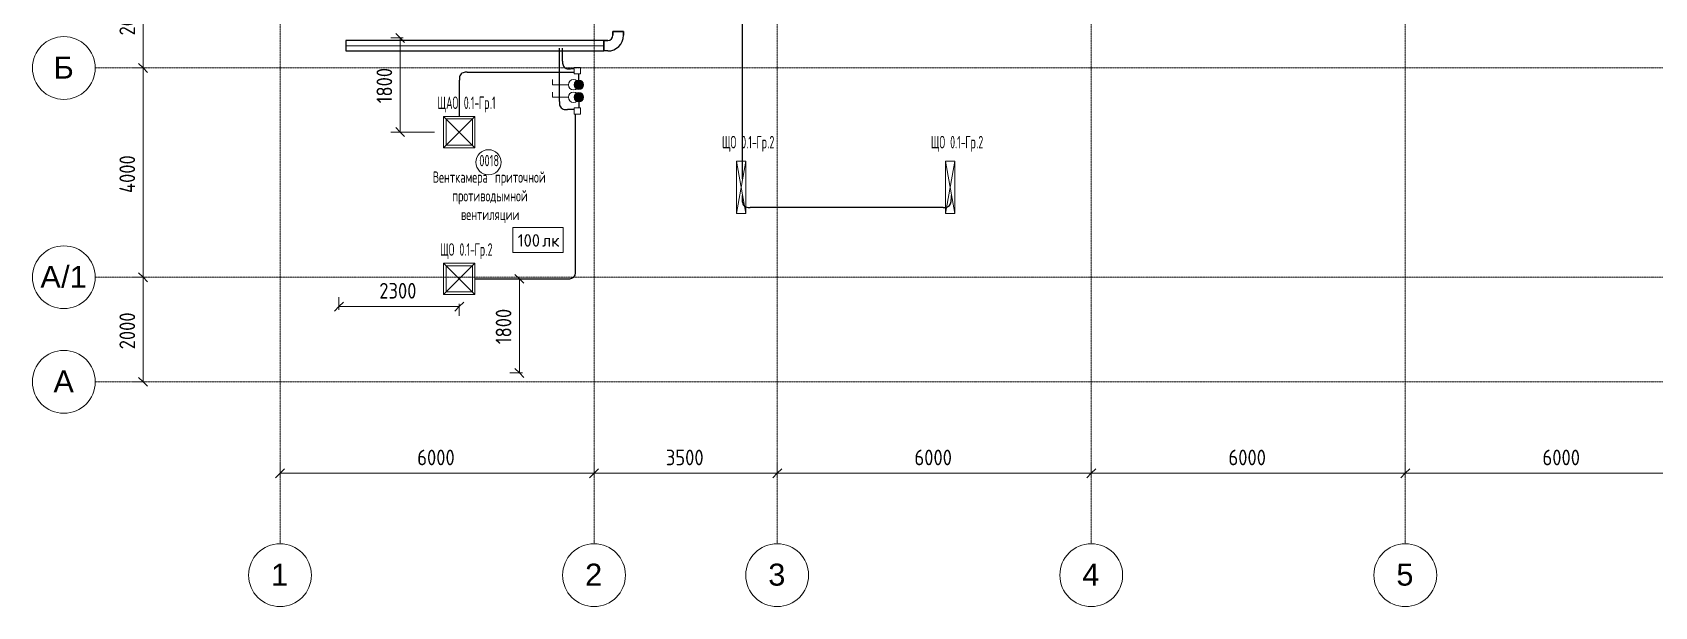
# Model space of a CAD drawing. Header units: millimetres. Extents: x -4730 to 98194, y -4296 to 93388.
# Drawn here: x -4730 to 26263, y -4296 to 6680 of the extents above; entities that cross this region are included whole.
import ezdxf

# ---------------------------------------------------------------- set-up
doc = ezdxf.new("R2010")
doc.units = ezdxf.units.MM
doc.linetypes.add('Линия сетки', pattern=[22.225, 12.7, -3.175, 3.175, -3.175])
for name, color, linetype, lineweight, true_color in [('Кабельные лотки', 5, 'Continuous', 25, 0x0000ff), ('Короба', 7, 'Continuous', 25, 0x008000), ('Опуск', 7, 'Continuous', 18, 0x007f00), ('Соединительные детали кабельных лотков', 5, 'Continuous', 25, 0x0000ff), ('Соединительные детали коробов', 7, 'Continuous', 25, 0x008000), ('Типовые аннотации', 5, 'Continuous', 18, 0x0000ff)]:
    doc.layers.add(name, color=color, linetype=linetype, lineweight=lineweight, true_color=true_color)
for name, color, linetype, lineweight in [('Марки помещений', 7, 'Continuous', 9), ('Марки силовых электроприборов', 7, 'Continuous', 9), ('Осевая линия', 7, 'Continuous', 18), ('Оси', 7, 'Continuous', 9), ('Размеры', 7, 'Continuous', 9), ('Размеры-120', 7, 'Continuous', 9)]:
    doc.layers.add(name, color=color, linetype=linetype, lineweight=lineweight)
doc.styles.add('Arial_1', font='arial.ttf', dxfattribs={"height": 420})
doc.styles.add('GOST Common', font='GOST_Common.ttf', dxfattribs={"width": 0.6, "height": 240})
doc.styles.add('GOST Common_1', font='GOST_Common.ttf', dxfattribs={"height": 240})
doc.styles.add('GOST Common_2', font='GOST_Common.ttf', dxfattribs={"width": 0.9, "height": 300})
doc.styles.add('GOST Common_4', font='GOST_Common.ttf', dxfattribs={"width": 0.7, "height": 216})
doc.dimstyles.new('ADSK_Проверочный', dxfattribs={"dimscale": 304.8, "dimtxt": 301.714499, "dimasz": 0.556693, "dimexe": 0.590551, "dimexo": 0.590551, "dimgap": 0.19685, "dimtad": 1, "dimdec": 3, "dimrnd": 0.001, "dimdsep": 46, "dimtxsty": 'GOST Common_2', "dimblk1": 'OBLIQUE', "dimblk2": 'OBLIQUE', "dimsah": 1, "dimcen": 0.09, "dimazin": 0, "dimtfac": 1, "dimtdec": 4, "dimtix": 1, "dimtmove": 0, "dimatfit": 3, "dimfxl": 1, "dimtvp": 1, "dimtolj": 1, "dimtzin": 0, "dimarcsym": 2})

# ---------------------------------------------------------------- blocks, each defined once
blk = doc.blocks.new('M_Короб_ отвод - Плоский торец - ПВХ - Стандартная-2386742-Подвал')
at = {"layer": 'Соединительные детали коробов'}
for p, q in [((2894, 82640), (2856, 82640)), ((3006, 82640), (2894, 82640)), ((3006, 82640), (3006, 82640))]:
    blk.add_line(p, q, dxfattribs=at)
blk = doc.blocks.new('M_Короб_ отвод - Плоский торец - ПВХ - Стандартная-V1-Подвал')
at = {"layer": 'Соединительные детали коробов'}
for p, q in [((0, 111.95), (0, 150.05)), ((-150.05, 0), (-111.95, 0))]:
    blk.add_line(p, q, dxfattribs=at)
blk.add_arc((-111.95, 111.95), 111.95, 270, 0, dxfattribs=at)
blk = doc.blocks.new('M_Короб_ отвод - Плоский торец - ПВХ - Стандартная-2448586-Подвал')
at = {"layer": 'Соединительные детали коробов'}
for p, q in [((0, 112), (0, 150)), ((-150, 0), (-112, 0))]:
    blk.add_line(p, q, dxfattribs=at)
blk.add_arc((-112, 112), 112, 270, 0.0392, dxfattribs=at)
blk = doc.blocks.new('M_Горизонтальный изгиб-колено для канального - Стандартная-2451758-Подвал')
at = {"layer": 'Соединительные детали кабельных лотков'}
for p, q in [((-275, 100), (-275, 100)), ((-275, 100), (-275, -100)), ((-275, -100), (-275, 100)), ((-275, 100), (-200, 100)), ((-200, 100), (-275, 100)), ((-100, 200), (-100, 275)), ((100, 275), (-100, 275)), ((-100, 275), (100, 275)), ((-100, 275), (-100, 275)), ((-100, 275), (-100, 200)), ((100, 200), (100, 275)), ((100, 275), (100, 275)), ((100, 275), (100, 200)), ((-275, -100), (-275, -100)), ((-200, -100), (-275, -100)), ((-200, -100), (-275, -100))]:
    blk.add_line(p, q, dxfattribs=at)
for radius, end in [(100, 360), (300, 360), (100, 0), (300, 0)]:
    blk.add_arc((-200, 200), radius, 270, end, dxfattribs=at)
blk = doc.blocks.new('Ось сетки - Заголовок сетки - Окружность 5 мм-1145995-Подвал')
at = {"layer": 'Оси'}
blk.add_circle((0, 0), 5, dxfattribs=at)
blk = doc.blocks.new('DIMBLOCK1-Подвал')
at = {"layer": 'Размеры-120'}
for p, q in [((0, -1748), (-85, -1833)), ((0, -1808), (0, -1568)), ((0, -1748), (85, -1664)), ((0, -1748), (6000, -1748)), ((0, -1748), (0, -1808)), ((6000, -1748), (5915, -1833)), ((6000, -1808), (6000, -1568)), ((6000, -1748), (6085, -1664)), ((6000, -1748), (6000, -1808))]:
    blk.add_line(p, q, dxfattribs=at)
at = {"layer": 'Размеры-120', "color": 0, "insert": (2622, -1296), "char_height": 300, "width": 908.21, "attachment_point": 1, "line_spacing_factor": 1.022761, "style": 'GOST Common_2'}
blk.add_mtext('6000', dxfattribs=at)
blk = doc.blocks.new('_Oblique')
at = {"color": 0, "linetype": 'ByBlock', "lineweight": -2}
blk.add_line((-0.5, -0.5), (0.5, 0.5), dxfattribs=at)
blk = doc.blocks.new('DIMBLOCK2-Подвал')
at = {"layer": 'Размеры-120'}
for p, q in [((6000, -1748), (5915, -1833)), ((6000, -1808), (6000, -1568)), ((6000, -1748), (6085, -1664)), ((6000, -1748), (9500, -1748)), ((6000, -1748), (6000, -1808)), ((9500, -1748), (9415, -1833)), ((9500, -1808), (9500, -1568)), ((9500, -1748), (9585, -1664)), ((9500, -1748), (9500, -1808))]:
    blk.add_line(p, q, dxfattribs=at)
at = {"layer": 'Размеры-120', "color": 0, "insert": (7372, -1296), "char_height": 300, "width": 908.21, "attachment_point": 1, "line_spacing_factor": 1.022761, "style": 'GOST Common_2'}
blk.add_mtext('3500', dxfattribs=at)
blk = doc.blocks.new('DIMBLOCK3-Подвал')
at = {"layer": 'Размеры-120'}
for p, q in [((9500, -1748), (9415, -1833)), ((9500, -1808), (9500, -1568)), ((9500, -1748), (9585, -1664)), ((9500, -1748), (15500, -1748)), ((9500, -1748), (9500, -1808)), ((15500, -1748), (15415, -1833)), ((15500, -1808), (15500, -1568)), ((15500, -1748), (15585, -1664)), ((15500, -1748), (15500, -1808))]:
    blk.add_line(p, q, dxfattribs=at)
at = {"layer": 'Размеры-120', "color": 0, "insert": (12122, -1296), "char_height": 300, "width": 908.21, "attachment_point": 1, "line_spacing_factor": 1.022761, "style": 'GOST Common_2'}
blk.add_mtext('6000', dxfattribs=at)
blk = doc.blocks.new('DIMBLOCK4-Подвал')
at = {"layer": 'Размеры-120'}
for p, q in [((15500, -1748), (15415, -1833)), ((15500, -1808), (15500, -1568)), ((15500, -1748), (15585, -1664)), ((15500, -1748), (21500, -1748)), ((15500, -1748), (15500, -1808)), ((21500, -1748), (21415, -1833)), ((21500, -1808), (21500, -1568)), ((21500, -1748), (21585, -1664)), ((21500, -1748), (21500, -1808))]:
    blk.add_line(p, q, dxfattribs=at)
at = {"layer": 'Размеры-120', "color": 0, "insert": (18122, -1296), "char_height": 300, "width": 908.21, "attachment_point": 1, "line_spacing_factor": 1.022761, "style": 'GOST Common_2'}
blk.add_mtext('6000', dxfattribs=at)
blk = doc.blocks.new('DIMBLOCK5-Подвал')
at = {"layer": 'Размеры-120'}
for p, q in [((21500, -1748), (21415, -1833)), ((21500, -1808), (21500, -1568)), ((21500, -1748), (21585, -1664)), ((21500, -1748), (27500, -1748)), ((21500, -1748), (21500, -1808)), ((27500, -1748), (27415, -1833)), ((27500, -1808), (27500, -1568)), ((27500, -1748), (27585, -1664)), ((27500, -1748), (27500, -1808))]:
    blk.add_line(p, q, dxfattribs=at)
at = {"layer": 'Размеры-120', "color": 0, "insert": (24122, -1296), "char_height": 300, "width": 908.21, "attachment_point": 1, "line_spacing_factor": 1.022761, "style": 'GOST Common_2'}
blk.add_mtext('6000', dxfattribs=at)
blk = doc.blocks.new('DIMBLOCK21-Подвал')
at = {"layer": 'Размеры-120'}
for p, q in [((-2556, 2000), (-2796, 2000)), ((-2616, 2000), (-2701, 2085)), ((-2616, 0), (-2616, 2000)), ((-2616, 2000), (-2531, 1915)), ((-2616, 2000), (-2556, 2000)), ((-2556, 0), (-2796, 0)), ((-2616, 0), (-2701, 85)), ((-2616, 0), (-2531, -85)), ((-2616, 0), (-2556, 0))]:
    blk.add_line(p, q, dxfattribs=at)
at = {"layer": 'Размеры-120', "color": 0, "insert": (-3068, 622), "char_height": 300, "width": 908.21, "attachment_point": 1, "rotation": 90, "line_spacing_factor": 1.022761, "style": 'GOST Common_2'}
blk.add_mtext('2000', dxfattribs=at)
blk = doc.blocks.new('DIMBLOCK22-Подвал')
at = {"layer": 'Размеры-120'}
for p, q in [((-2556, 6000), (-2796, 6000)), ((-2616, 6000), (-2701, 6085)), ((-2616, 2000), (-2616, 6000)), ((-2616, 6000), (-2531, 5915)), ((-2616, 6000), (-2556, 6000)), ((-2556, 2000), (-2796, 2000)), ((-2616, 2000), (-2701, 2085)), ((-2616, 2000), (-2531, 1915)), ((-2616, 2000), (-2556, 2000))]:
    blk.add_line(p, q, dxfattribs=at)
at = {"layer": 'Размеры-120', "color": 0, "insert": (-3068, 3609), "char_height": 300, "width": 938.89, "attachment_point": 1, "rotation": 90, "line_spacing_factor": 1.022761, "style": 'GOST Common_2'}
blk.add_mtext('4000', dxfattribs=at)
blk = doc.blocks.new('DIMBLOCK23-Подвал')
at = {"layer": 'Размеры-120'}
for p, q in [((-2616, 8000), (-2701, 8085)), ((-2556, 8000), (-2796, 8000)), ((-2616, 6000), (-2616, 8000)), ((-2616, 8000), (-2531, 7915)), ((-2616, 8000), (-2556, 8000)), ((-2556, 6000), (-2796, 6000)), ((-2616, 6000), (-2701, 6085)), ((-2616, 6000), (-2531, 5915)), ((-2616, 6000), (-2556, 6000))]:
    blk.add_line(p, q, dxfattribs=at)
at = {"layer": 'Размеры-120', "color": 0, "insert": (-3068, 6622), "char_height": 300, "width": 908.21, "attachment_point": 1, "rotation": 90, "line_spacing_factor": 1.022761, "style": 'GOST Common_2'}
blk.add_mtext('2000', dxfattribs=at)
blk = doc.blocks.new('DIMBLOCK59-Подвал')
at = {"layer": 'Размеры-120'}
for p, q in [((3905, 1970), (4753, 1970)), ((4573, 1970), (3905, 1970)), ((4573, 1970), (4488, 2055)), ((4573, 170), (4573, 1970)), ((4573, 1970), (4658, 1885)), ((4633, 170), (4393, 170)), ((4573, 170), (4488, 255)), ((4573, 170), (4658, 85)), ((4573, 170), (4633, 170))]:
    blk.add_line(p, q, dxfattribs=at)
at = {"layer": 'Размеры-120', "color": 0, "insert": (4121, 720), "char_height": 300, "width": 840.71, "attachment_point": 1, "rotation": 90, "line_spacing_factor": 1.022761, "style": 'GOST Common_2'}
blk.add_mtext('1800', dxfattribs=at)
blk = doc.blocks.new('DIMBLOCK60-Подвал')
at = {"layer": 'Размеры-120'}
for p, q in [((2356, 6575), (2116, 6575)), ((2296, 6575), (2211, 6660)), ((2296, 4775), (2296, 6575)), ((2296, 6575), (2381, 6490)), ((2296, 6575), (2356, 6575)), ((2950, 4775), (2116, 4775)), ((2296, 4775), (2211, 4860)), ((2296, 4775), (2381, 4690)), ((2296, 4775), (2950, 4775))]:
    blk.add_line(p, q, dxfattribs=at)
at = {"layer": 'Размеры-120', "color": 0, "insert": (1844, 5325), "char_height": 300, "width": 840.71, "attachment_point": 1, "rotation": 90, "line_spacing_factor": 1.022761, "style": 'GOST Common_2'}
blk.add_mtext('1800', dxfattribs=at)
blk = doc.blocks.new('DIMBLOCK61-Подвал')
at = {"layer": 'Размеры-120'}
for p, q in [((1125, 1379), (1125, 1619)), ((1125, 1439), (1040, 1354)), ((1125, 1439), (1210, 1524)), ((1125, 1439), (3425, 1439)), ((1125, 1439), (1125, 1379)), ((3425, 1439), (3340, 1354)), ((3425, 1439), (3510, 1524)), ((3425, 1492), (3425, 1259)), ((3425, 1439), (3425, 1492))]:
    blk.add_line(p, q, dxfattribs=at)
at = {"layer": 'Размеры-120', "color": 0, "insert": (1897, 1891), "char_height": 300, "width": 908.21, "attachment_point": 1, "line_spacing_factor": 1.022761, "style": 'GOST Common_2'}
blk.add_mtext('2300', dxfattribs=at)
blk = doc.blocks.new('ADSK_Марка_Помещение - Номер Имя-85223-Подвал')
at = {"layer": 'Марки помещений'}
blk.add_circle((0, 0), 2, dxfattribs=at)
blk = doc.blocks.new('Морка помещения_освещённость_ - Морка помещения_освещённость_-1484368-Подвал')
at = {"layer": 'Марки помещений', "color": 190, "true_color": 0x8000ff}
for p, q in [((-4, 0), (-4, 4)), ((-4, 4), (4, 4)), ((4, 4), (4, 0)), ((4, 0), (-4, 0))]:
    blk.add_line(p, q, dxfattribs=at)

msp = doc.modelspace()

# ---------------------------------------------------------------- hatches: boundary and pattern name
at = {"layer": 'Опуск'}
h = msp.add_hatch(color=256, dxfattribs=at)
edge = h.paths.add_edge_path(flags=0)
edge.add_arc((5710, 5680), 90, 180, 360)
edge.add_arc((5710, 5680), 90, 0, 180)
h = msp.add_hatch(color=256, dxfattribs=at)
edge = h.paths.add_edge_path(flags=0)
edge.add_arc((5710, 5440), 90, 180, 360)
edge.add_arc((5710, 5440), 90, 0, 180)

# ---------------------------------------------------------------- linework, layer by layer
at = {"layer": 'Кабельные лотки'}
for p, q in [((1260.9005, 6525), (1260.9005, 6325)), ((6185.9005, 6525), (1260.9005, 6525)), ((6185.9005, 6525), (6185.9005, 6325)), ((1260.9005, 6325), (6185.9005, 6325))]:
    msp.add_line(p, q, dxfattribs=at)
at = {"layer": 'Короба'}
for p, q in [((8831.4837, 11673.2674), (8831.4837, 3881.9817)), ((5340, 5356.8915), (5340, 6381.8415)), ((5398.5, 6131.8915), (5398.5, 6381.8415)), ((3577.314, 5918.8415), (5618.5, 5918.8415)), ((5618.5, 5981.8415), (5548.55, 5981.8415)), ((5710, 5830.05), (5710, 5890.3415)), ((3427.264, 5072.5), (3427.264, 5768.7915)), ((5710, 5289.95), (5710, 5235.3415)), ((5618.5, 5206.8415), (5490.05, 5206.8415)), ((5647, 2120.05), (5647, 5115.3415)), ((8831.4837, 3561.9817), (8831.4837, 3485.8582)), ((12822.581, 3561.9817), (12822.581, 3485.7817)), ((12672.531, 3335.7317), (8981.6102, 3335.8343)), ((3724.764, 1970), (5496.95, 1970))]:
    msp.add_line(p, q, dxfattribs=at)
at = {"layer": 'Опуск'}
for centre, start, end in [((5710, 5680), 0, 180), ((5710, 5680), 180, 0), ((5710, 5440), 0, 180), ((5710, 5440), 180, 0)]:
    msp.add_arc(centre, 90, start, end, dxfattribs=at)
at = {"layer": 'Осевая линия'}
msp.add_line((6185.9005, 6425), (1260.9005, 6425), dxfattribs=at)
at = {"layer": 'Оси', "linetype": 'Линия сетки'}
for p, q in [((0, 93388.3703), (0, -3096.3487)), ((6000, 93388.3703), (6000, -3096.3487)), ((9500, 93388.3703), (9500, -3096.3487)), ((15500, 93388.3703), (15500, -3096.3487)), ((21500, 93388.3703), (21500, -3096.3487)), ((98194.2682, 6000), (-3530.0173, 6000)), ((98194.2682, 2000), (-3530.0173, 2000)), ((98194.2682, 0), (-3530.0173, 0))]:
    msp.add_line(p, q, dxfattribs=at)
at = {"layer": 'Типовые аннотации', "color": 7}
for p, q in [((5618.5, 6010.3415), (5738.5, 6010.3415)), ((5618.5, 5890.3415), (5618.5, 6010.3415)), ((5738.5, 5890.3415), (5618.5, 5890.3415)), ((5738.5, 6010.3415), (5738.5, 5890.3415)), ((5618.5, 5235.3415), (5738.5, 5235.3415)), ((5618.5, 5115.3415), (5618.5, 5235.3415)), ((5738.5, 5115.3415), (5618.5, 5115.3415)), ((5738.5, 5235.3415), (5738.5, 5115.3415))]:
    msp.add_line(p, q, dxfattribs=at)
at = {"layer": 'Типовые аннотации', "color": 1, "true_color": 0xff0000}
for p, q in [((5209.3567, 5780), (5209.3567, 5680)), ((5509.3567, 5680), (5209.3567, 5680)), ((3125, 5075), (3725, 5075)), ((3125, 4475), (3125, 5075)), ((3125, 5075), (3725, 4475)), ((3125, 4475), (3725, 5075)), ((3175, 5025), (3675, 5025)), ((3175, 4525), (3175, 5025)), ((3675, 5025), (3675, 4525)), ((3725, 5075), (3725, 4475)), ((3725, 4475), (3125, 4475)), ((3675, 4525), (3175, 4525))]:
    msp.add_line(p, q, dxfattribs=at)
at = {"layer": 'Типовые аннотации'}
for p, q in [((5209.3567, 5540), (5209.3567, 5440)), ((5509.3567, 5440), (5209.3567, 5440)), ((8722.2368, 4218.1548), (8902.2368, 4218.1548)), ((8722.2368, 3218.1548), (8722.2368, 4218.1548)), ((8902.2368, 4218.1548), (8722.2368, 3218.1548)), ((8722.2368, 4218.1548), (8902.2368, 3218.1548)), ((8902.2368, 4218.1548), (8902.2368, 3218.1548)), ((12713.3341, 4218.1548), (12893.3341, 4218.1548)), ((12713.3341, 3218.1548), (12713.3341, 4218.1548)), ((12893.3341, 4218.1548), (12713.3341, 3218.1548)), ((12713.3341, 4218.1548), (12893.3341, 3218.1548)), ((12893.3341, 4218.1548), (12893.3341, 3218.1548)), ((8902.2368, 3218.1548), (8722.2368, 3218.1548)), ((12893.3341, 3218.1548), (12713.3341, 3218.1548)), ((3125, 2270), (3725, 2270)), ((3125, 1670), (3125, 2270)), ((3125, 2270), (3725, 1670)), ((3125, 1670), (3725, 2270)), ((3175, 2220), (3675, 2220)), ((3175, 1720), (3175, 2220)), ((3675, 2220), (3675, 1720)), ((3725, 2270), (3725, 1670)), ((3725, 1670), (3125, 1670)), ((3675, 1720), (3175, 1720))]:
    msp.add_line(p, q, dxfattribs=at)
at = {"layer": 'Типовые аннотации', "color": 1, "true_color": 0xff0000}
msp.add_circle((5609.3567, 5680), 100, dxfattribs=at)
at = {"layer": 'Типовые аннотации'}
msp.add_circle((5609.3567, 5440), 100, dxfattribs=at)

# ---------------------------------------------------------------- block references
at = {"layer": 'Марки помещений', "xscale": 120, "yscale": 120, "zscale": 120}
msp.add_blockref('ADSK_Марка_Помещение - Номер Имя-85223-Подвал', (3983.5976, 4197.2493), dxfattribs=at)
at = {"layer": 'Марки помещений', "color": 190, "true_color": 0x8000ff, "xscale": 120, "yscale": 120, "zscale": 120}
msp.add_blockref('Морка помещения_освещённость_ - Морка помещения_освещённость_-1484368-Подвал', (4927.4243, 2471.8069), dxfattribs=at)
at = {"layer": 'Оси', "xscale": 120, "yscale": 120, "zscale": 120}
for p, rotation in [((-4130.0173, 6000), 90), ((-4130.0173, 2000), 90), ((-4130.0173, 0), 90), ((0, -3696.3487), 180), ((6000, -3696.3487), 180), ((9500, -3696.3487), 180), ((15500, -3696.3487), 180), ((21500, -3696.3487), 180)]:
    msp.add_blockref('Ось сетки - Заголовок сетки - Окружность 5 мм-1145995-Подвал', p, dxfattribs=dict(at, rotation=rotation))
at = {"layer": 'Соединительные детали кабельных лотков'}
msp.add_blockref('M_Горизонтальный изгиб-колено для канального - Стандартная-2451758-Подвал', (6460.9005, 6425), dxfattribs=at)
msp.add_blockref('M_Горизонтальный изгиб-колено для канального - Стандартная-2451758-Подвал', (6460.9005, 6425), dxfattribs=at)
at = {"layer": 'Соединительные детали коробов'}
for name, p, rotation in [('M_Короб_ отвод - Плоский торец - ПВХ - Стандартная-V1-Подвал', (3427.264, 5918.8415), 180), ('M_Короб_ отвод - Плоский торец - ПВХ - Стандартная-V1-Подвал', (5398.5, 5981.8415), 270), ('M_Короб_ отвод - Плоский торец - ПВХ - Стандартная-2386742-Подвал', (-76930, 8686.0114), 270), ('M_Короб_ отвод - Плоский торец - ПВХ - Стандартная-V1-Подвал', (5340, 5206.8415), 270), ('M_Короб_ отвод - Плоский торец - ПВХ - Стандартная-2386742-Подвал', (88350, 2433.9886), 90), ('M_Короб_ отвод - Плоский торец - ПВХ - Стандартная-2448586-Подвал', (8831.4837, 3335.7317), 270)]:
    msp.add_blockref(name, p, dxfattribs=dict(at, rotation=rotation))
for p in [(12822.581, 3335.7317), (5647, 1970)]:
    msp.add_blockref('M_Короб_ отвод - Плоский торец - ПВХ - Стандартная-V1-Подвал', p, dxfattribs=at)

# ---------------------------------------------------------------- texts
at = {"layer": 'Марки помещений', "char_height": 216, "attachment_point": 1, "style": 'GOST Common_4'}
for s, insert, width in [('0018', (3807.5641, 4337.2709), 478.126425), ('Венткамера', (2918.4241, 4022.4742), 1380.505875), ('\\fGOST Common|b0|i0|c204|p34|;\\W.7; ', (4057.4553, 4022.4742), 60.607575), ('приточной', (4107.4616, 4022.4742), 1191.948975), ('противодымной', (3290.6928, 3665.2867), 1730.682975), ('вентиляции', (3457.3803, 3308.0992), 1333.36665)]:
    msp.add_mtext(s, dxfattribs=dict(at, insert=insert, width=width))
at = {"layer": 'Марки помещений', "color": 190, "true_color": 0x8000ff, "char_height": 240, "attachment_point": 1, "style": 'GOST Common_1'}
for s, insert, width in [('100', (4539.5405, 2823.5189), 567.59475), ('лк', (5007.853, 2823.5189), 413.67075)]:
    msp.add_mtext(s, dxfattribs=dict(at, insert=insert, width=width))
at = {"layer": 'Марки силовых электроприборов', "char_height": 240, "attachment_point": 1, "style": 'GOST Common'}
for s, insert, width in [('ЩАО', (3009.5653, 5455.1824), 502.17705), (' 0.1-', (3423.9028, 5455.1824), 455.99985), ('Гр', (3800.1403, 5455.1824), 253.9746), ('.1', (4009.6903, 5455.1824), 138.5316), ('ЩО', (8444.5782, 4702.1641), 340.55685), (' 0.1-', (8725.5657, 4702.1641), 455.99985), ('Гр', (9101.8032, 4702.1641), 253.9746), ('.2', (9311.3532, 4702.1641), 178.93665), ('ЩО', (12435.6755, 4702.1641), 340.55685), (' 0.1-', (12716.663, 4702.1641), 455.99985), ('Гр', (13092.9005, 4702.1641), 253.9746), ('.2', (13302.4505, 4702.1641), 178.93665), ('ЩО', (3059.6053, 2650.1824), 340.55685), (' 0.1-', (3340.5928, 2650.1824), 455.99985), ('Гр', (3716.8303, 2650.1824), 253.9746), ('.2', (3926.3803, 2650.1824), 178.93665)]:
    msp.add_mtext(s, dxfattribs=dict(at, insert=insert, width=width))
at = {"layer": 'Оси', "char_height": 420, "attachment_point": 1, "style": 'Arial_1'}
for s, insert, width in [('\\fArial|b0|i0|c204|p34|;Б', (-4325.5219, 6217.441), 471.39225), ('\\fArial|b0|i0|c204|p34|;А', (-4579.3219, 2217.441), 481.0125), ('/1', (-4182.4469, 2217.441), 606.07575), ('\\fArial|b0|i0|c204|p34|;А', (-4329.1219, 217.441), 481.0125), ('\\fArial|b0|i0|c204|p34|;1', (-170.8535, -3475.6658), 404.0505), ('\\fArial|b0|i0|c204|p34|;2', (5829.1465, -3475.6658), 404.0505), ('\\fArial|b0|i0|c204|p34|;3', (9329.1465, -3475.6658), 404.0505), ('\\fArial|b0|i0|c204|p34|;4', (15329.1465, -3475.6658), 404.0505), ('\\fArial|b0|i0|c204|p34|;5', (21329.1465, -3475.6658), 404.0505)]:
    msp.add_mtext(s, dxfattribs=dict(at, insert=insert, width=width))

# ---------------------------------------------------------------- dimensions: what is measured, and where the dimension line sits
at = {"layer": 'Размеры'}
for base, p1, p2, override, picture, middle in [((-2616.3079, 8000), (-2736.2897, 6000), (-2736.2897, 8000), {"dimpost": '<>', "dimfxl": 2000}, 'DIMBLOCK23-Подвал', (-2826.3079, 7000)), ((2296.1606, 6575), (3129.764, 4775), (2176.1788, 6575), {"dimpost": '<>', "dimfxl": 2036.989139}, 'DIMBLOCK60-Подвал', (2086.1606, 5675)), ((-2616.3079, 6000), (-2736.2897, 2000), (-2736.2897, 6000), {"dimpost": '<>', "dimfxl": 4000}, 'DIMBLOCK22-Подвал', (-2826.3079, 4000)), ((-2616.3079, 2000), (-2736.2897, 0), (-2736.2897, 2000), {"dimpost": '<>', "dimfxl": 2000}, 'DIMBLOCK21-Подвал', (-2826.3079, 1000)), ((4572.7014, 1970), (4452.7195, 170), (3724.764, 1970), {"dimpost": '<>', "dimfxl": 1941.627976}, 'DIMBLOCK59-Подвал', (4362.7014, 1070))]:
    dim = msp.add_linear_dim(base=base, p1=p1, p2=p2, angle=90, dimstyle='ADSK_Проверочный', override=override, dxfattribs=at)
    dim.commit()
    dim.dimension.update_dxf_attribs({"geometry": picture, "text_midpoint": middle})
for base, p1, p2, override, picture, middle in [((3425, 1438.7151), (1125, 1558.697), (3425, 1672.5), {"dimpost": '<>', "dimfxl": 2302.813741}, 'DIMBLOCK61-Подвал', (2275, 1648.7151)), ((6000, -1748.4794), (0, -1628.4975), (6000, -1628.4975), {"dimpost": '<>', "dimfxl": 6000}, 'DIMBLOCK1-Подвал', (3000, -1538.4794)), ((9500, -1748.4794), (6000, -1628.4975), (9500, -1628.4975), {"dimpost": '<>', "dimfxl": 3500}, 'DIMBLOCK2-Подвал', (7750, -1538.4794)), ((15500, -1748.4794), (9500, -1628.4975), (15500, -1628.4975), {"dimpost": '<>', "dimfxl": 6000}, 'DIMBLOCK3-Подвал', (12500, -1538.4794)), ((21500, -1748.4794), (15500, -1628.4975), (21500, -1628.4975), {"dimpost": '<>', "dimfxl": 6000}, 'DIMBLOCK4-Подвал', (18500, -1538.4794)), ((27500, -1748.4794), (21500, -1628.4975), (27500, -1628.4975), {"dimpost": '<>', "dimfxl": 6000}, 'DIMBLOCK5-Подвал', (24500, -1538.4794))]:
    dim = msp.add_linear_dim(base=base, p1=p1, p2=p2, dimstyle='ADSK_Проверочный', override=override, dxfattribs=at)
    dim.commit()
    dim.dimension.update_dxf_attribs({"geometry": picture, "text_midpoint": middle})

doc.saveas('drawing.dxf')
